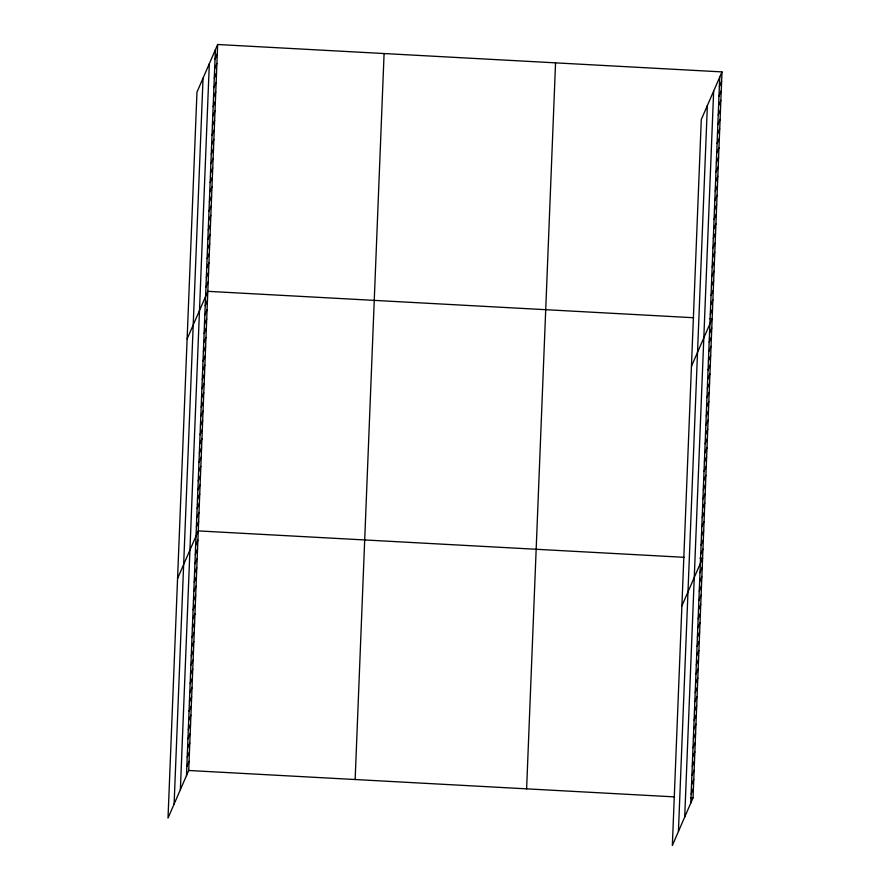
<?xml version="1.0" encoding="UTF-8"?>
<svg xmlns="http://www.w3.org/2000/svg" width="890" height="890" viewBox="0 0 890 890"><rect width="100%" height="100%" fill="white"/><g stroke="black" fill="none" stroke-linecap="round" stroke-linejoin="round"><path stroke-width="1.33" d="M174.106 804.093L203.054 78.098M180.381 789.653L209.328 63.668M186.477 775.635L215.424 49.651M217.661 44.5L196.968 92.115L168.01 818.099L188.713 770.484L217.661 44.5L721.99 71.901L693.032 797.885L672.339 845.5L701.287 119.516L721.99 71.901M355.143 779.529L384.091 53.545M526.613 788.84L555.56 62.856M678.425 831.482L707.372 105.498M684.71 817.053L713.658 91.058M690.796 803.036L719.743 77.052M215.046 59.14L217.282 53.99M214.668 68.641L216.904 63.49M214.29 78.131L216.526 72.98M213.912 87.621L216.148 82.47M213.533 97.121L215.769 91.97M213.155 106.611L215.391 101.46M212.777 116.112L215.013 110.961M212.398 125.601L214.635 120.45M212.02 135.091L214.256 129.94M211.642 144.592L213.878 139.441M211.264 154.081L213.5 148.93M210.886 163.571L213.122 158.42M210.507 173.072L212.743 167.921M210.129 182.561L212.365 177.41M209.751 192.051L211.987 186.9M209.373 201.552L211.609 196.401M208.994 211.041L211.23 205.89M208.616 220.542L210.852 215.391M208.238 230.032L210.474 224.881M207.86 239.521L210.096 234.37M207.47 249.022L209.717 243.871M207.092 258.512L209.339 253.361M206.714 268.001L208.961 262.85M206.335 277.502L208.583 272.351M205.957 286.992L208.204 281.841M187.123 338.945L207.826 291.33L693.655 317.73M205.212 305.704L207.459 300.553M204.845 314.915L207.092 309.764M204.478 324.127L206.725 318.976M204.11 333.349L206.358 328.199M203.743 342.561L205.99 337.41M203.376 351.772L205.623 346.622M203.009 360.984L205.256 355.833M202.642 370.207L204.878 365.056M202.275 379.418L204.511 374.267M201.908 388.63L204.144 383.479M201.541 397.841L203.777 392.69M201.173 407.064L203.41 401.913M200.806 416.275L203.042 411.124M200.439 425.487L202.675 420.336M200.072 434.709L202.308 429.547M199.705 443.921L201.941 438.77M199.338 453.132L201.574 447.982M198.971 462.344L201.207 457.193M198.604 471.567L200.84 466.416M198.236 480.778L200.472 475.627M197.869 489.99L200.105 484.839M197.502 499.201L199.738 494.05M197.135 508.424L199.371 503.273M196.768 517.635L199.004 512.484M196.401 526.847L198.637 521.696M177.566 578.522L198.27 530.907L684.098 557.307M195.667 545.281L197.903 540.13M195.299 554.492L197.536 549.341M194.932 563.704L197.168 558.553M194.565 572.915L196.801 567.764M194.198 582.138L196.434 576.987M193.831 591.349L196.067 586.198M193.453 600.561L195.7 595.41M193.085 609.784L195.333 604.633M192.718 618.995L194.966 613.844M192.351 628.207L194.599 623.056M191.984 637.418L194.231 632.267M191.617 646.641L193.864 641.49M191.25 655.852L193.497 650.701M190.883 665.064L193.13 659.913M190.516 674.275L192.763 669.124M190.148 683.498L192.396 678.347M189.781 692.709L192.029 687.558M189.414 701.921L191.662 696.77M189.047 711.132L191.283 705.981M188.68 720.355L190.916 715.204M188.313 729.566L190.549 724.415M187.946 738.778L190.182 733.627M187.579 748.001L189.815 742.85M187.212 757.212L189.448 752.061M186.844 766.423L189.081 761.273M719.365 86.541L721.612 81.391M718.986 96.042L721.234 90.891M718.608 105.532L720.844 100.381M718.23 115.021L720.466 109.871M717.852 124.522L720.088 119.371M717.473 134.012L719.71 128.861M717.095 143.513L719.331 138.351M716.717 153.002L718.953 147.851M716.339 162.492L718.575 157.341M715.961 171.993L718.197 166.842M715.582 181.482L717.818 176.331M715.204 190.972L717.44 185.821M714.826 200.472L717.062 195.322M714.448 209.962L716.684 204.811M714.069 219.452L716.305 214.301M713.691 228.953L715.927 223.802M713.313 238.442L715.549 233.291M712.935 247.943L715.171 242.792M712.556 257.433L714.792 252.282M712.178 266.922L714.414 261.771M711.8 276.423L714.036 271.272M711.422 285.913L713.658 280.762M711.043 295.402L713.279 290.251M710.665 304.903L712.901 299.752M710.287 314.393L712.523 309.242M691.441 366.346L712.145 318.731L709.497 318.598M709.541 333.105L711.778 327.954M709.163 342.316L711.41 337.165M708.796 351.528L711.043 346.377M708.429 360.75L710.676 355.588M708.062 369.962L710.309 364.811M707.695 379.173L709.942 374.022M707.327 388.385L709.575 383.234M706.96 397.608L709.208 392.457M706.593 406.819L708.841 401.668M706.226 416.031L708.473 410.88M705.859 425.242L708.106 420.091M705.492 434.465L707.739 429.314M705.125 443.676L707.372 438.525M704.758 452.888L706.994 447.737M704.39 462.099L706.627 456.948M704.023 471.322L706.26 466.171M703.656 480.533L705.892 475.382M703.289 489.745L705.525 484.594M702.922 498.956L705.158 493.805M702.555 508.179L704.791 503.028M702.188 517.39L704.424 512.24M701.821 526.602L704.057 521.451M701.453 535.825L703.69 530.674M701.086 545.036L703.323 539.885M700.719 554.248L702.955 549.097M681.885 605.923L702.588 558.308L699.952 558.163M699.985 572.682L702.221 567.531M699.618 581.893L701.854 576.742M699.251 591.105L701.487 585.954M698.884 600.316L701.12 595.165M698.517 609.539L700.753 604.388M698.149 618.75L700.385 613.599M697.782 627.962L700.018 622.811M697.415 637.173L699.651 632.022M697.048 646.396L699.284 641.245M696.681 655.607L698.917 650.457M696.314 664.819L698.55 659.668M695.947 674.042L698.183 668.891M695.58 683.253L697.816 678.102M695.201 692.465L697.448 687.314M694.834 701.676L697.081 696.525M694.467 710.899L696.714 705.748M694.1 720.11L696.347 714.959M693.733 729.322L695.98 724.171M693.366 738.533L695.613 733.382M692.999 747.756L695.246 742.605M692.631 756.967L694.879 751.816M692.264 766.179L694.511 761.028M691.897 775.39L694.144 770.239M691.53 784.613L693.777 779.462M691.163 793.824L693.41 788.673M188.713 770.484L674.542 796.884M690.395 797.74L693.032 797.885"/></g></svg>
